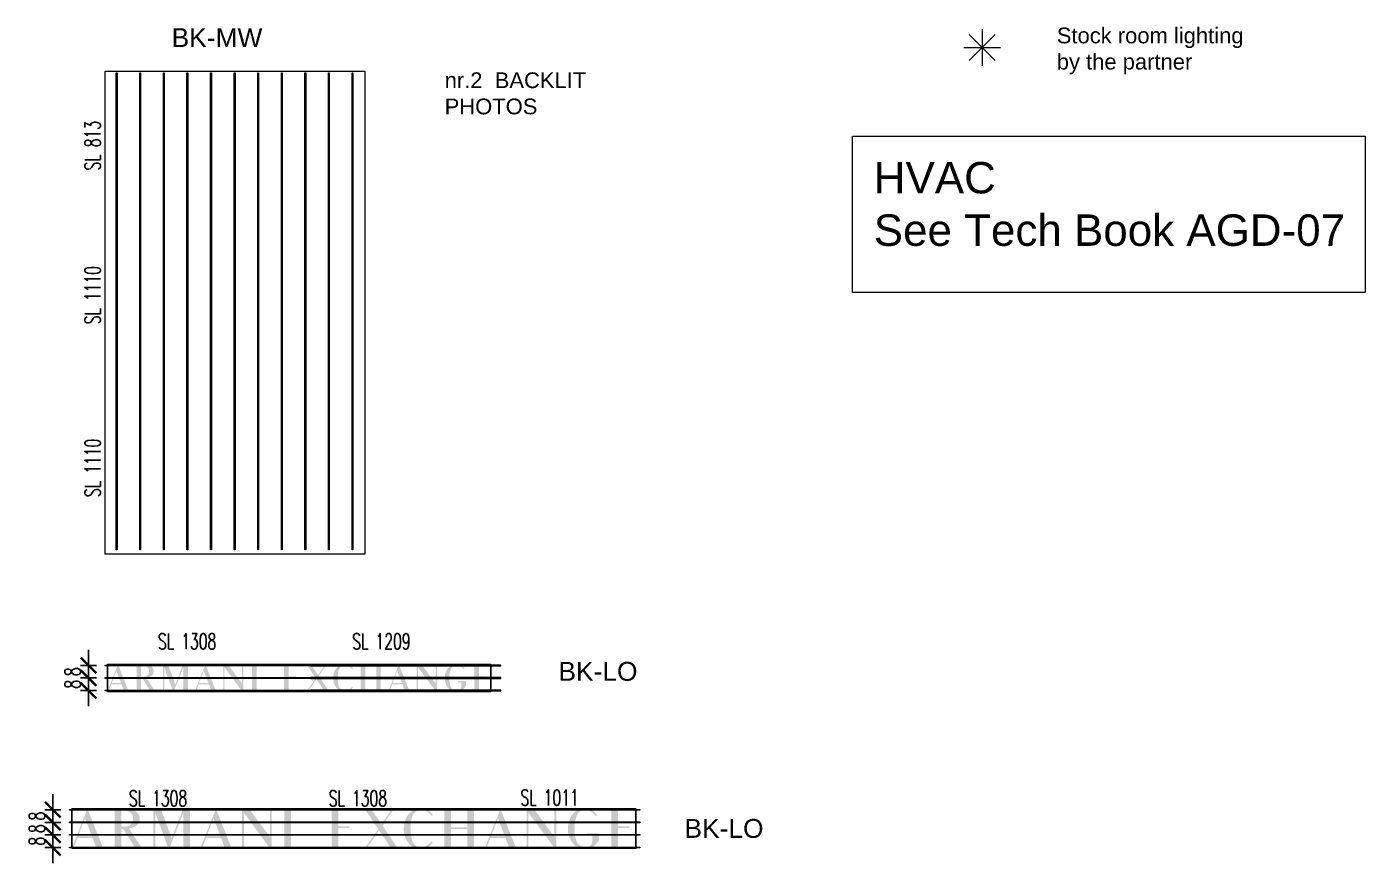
# Model space of a CAD drawing. Extents: x 214 to 401, y 14 to 126.
# Drawn here: x 320.97 to 329.48, y 73.32 to 78.64 of the extents above; entities that cross this region are included whole.
import ezdxf

# ---------------------------------------------------------------- set-up
doc = ezdxf.new("R2010")
doc.units = 0
doc.header["$LTSCALE"] = 0.25
doc.header["$MEASUREMENT"] = 0
doc.layers.get('0').update_dxf_attribs({"linetype": 'CONTINUOUS'})
doc.layers.get('DEFPOINTS').update_dxf_attribs({"linetype": 'CONTINUOUS'})
doc.layers.add('LD_base', color=7, linetype='CONTINUOUS', lineweight=5, true_color=0x646464)
doc.layers.add('LD_light', color=7, linetype='CONTINUOUS', lineweight=5, true_color=0xf00000)
doc.layers.add('LD_quote', color=255, linetype='CONTINUOUS', lineweight=9)
doc.layers.add('LD_text', color=255, linetype='CONTINUOUS', lineweight=9)
doc.styles.add('SIMPLEX', font='SIMPLEX.SHX', dxfattribs={"width": 0.65})
doc.styles.get("Standard").update_dxf_attribs({"font": 'Arial.ttf'})
doc.dimstyles.new('METRI', dxfattribs={"dimtxt": 0.2, "dimasz": 0.1, "dimexe": 0.1, "dimexo": 0.0625, "dimgap": 0.09, "dimtad": 1, "dimzin": 0, "dimdsep": 46, "dimtxsty": 'SIMPLEX', "dimblk": 'LINEET2S', "dimcen": 0.09, "dimdle": 0.1, "dimclrt": 3, "dimadec": 0, "dimazin": 0, "dimtfac": 1, "dimtix": 1, "dimtmove": 2, "dimatfit": 3, "dimldrblk": 'LINEET2S', "dimfxl": 1, "dimtolj": 1, "dimarcsym": 0})

# ---------------------------------------------------------------- blocks, each defined once
blk = doc.blocks.new('_ArchTick')
at = {"color": 0, "linetype": 'ByBlock', "const_width": 0.15}
blk.add_lwpolyline([(-0.5, -0.5), (0.5, 0.5)], dxfattribs=at)
blk = doc.blocks.new('*D385')
at = {"layer": 'DEFPOINTS', "color": 0, "transparency": 16777216}
for p in [(321.3607, 74.4994), (321.4625, 74.4994), (321.4625, 74.4194)]:
    blk.add_point(p, dxfattribs=at)
at = {"layer": 'LD_quote', "color": 0, "lineweight": -2, "transparency": 16777216}
for p, q in [((321.3607, 74.4994), (321.3607, 74.5994)), ((321.4125, 74.4994), (321.3107, 74.4994)), ((321.3607, 74.4194), (321.3607, 74.4994)), ((321.4125, 74.4194), (321.3107, 74.4194)), ((321.3607, 74.4194), (321.3607, 74.3194))]:
    blk.add_line(p, q, dxfattribs=at)
at = {"layer": 'LD_quote', "color": 0, "lineweight": -2, "transparency": 16777216, "xscale": 0.1, "yscale": 0.1, "zscale": 0.1}
for p, rotation in [((321.3607, 74.4994), 270), ((321.3607, 74.4194), 90)]:
    blk.add_blockref('_ArchTick', p, dxfattribs=dict(at, rotation=rotation))
at = {"layer": 'LD_quote', "color": 3, "transparency": 16777216, "insert": (321.2607, 74.4594), "char_height": 0.1, "attachment_point": 5, "rotation": 90, "style": 'SIMPLEX'}
blk.add_mtext('\\A1;{\\C256;8}', dxfattribs=at)
blk = doc.blocks.new('LINEET2S')
blk.add_line((-1, 0), (0, 0))
at = {"color": 5}
blk.add_line((0.5, 0.5), (-0.5, -0.5), dxfattribs=at)
blk = doc.blocks.new('*D371')
at = {"layer": 'DEFPOINTS', "color": 0, "transparency": 16777216}
for p in [(321.3607, 74.4994), (321.4625, 74.4994), (321.4625, 74.4194)]:
    blk.add_point(p, dxfattribs=at)
at = {"layer": 'LD_quote', "color": 0, "lineweight": -2, "transparency": 16777216}
for p, q in [((321.3607, 74.4994), (321.3607, 74.5994)), ((321.4125, 74.4994), (321.3107, 74.4994)), ((321.3607, 74.4194), (321.3607, 74.4994)), ((321.4125, 74.4194), (321.3107, 74.4194)), ((321.3607, 74.4194), (321.3607, 74.3194))]:
    blk.add_line(p, q, dxfattribs=at)
at = {"layer": 'LD_quote', "color": 0, "lineweight": -2, "transparency": 16777216, "xscale": 0.1, "yscale": 0.1, "zscale": 0.1}
for p, rotation in [((321.3607, 74.4994), 270), ((321.3607, 74.4194), 90)]:
    blk.add_blockref('_ArchTick', p, dxfattribs=dict(at, rotation=rotation))
at = {"layer": 'LD_quote', "color": 3, "transparency": 16777216, "insert": (321.2607, 74.4594), "char_height": 0.1, "attachment_point": 5, "rotation": 90, "style": 'SIMPLEX'}
blk.add_mtext('\\A1;{\\C256;8}', dxfattribs=at)
blk = doc.blocks.new('*D372')
at = {"layer": 'DEFPOINTS', "color": 0, "transparency": 16777216}
for p in [(321.3607, 74.5794), (321.4625, 74.5794), (321.4625, 74.4994)]:
    blk.add_point(p, dxfattribs=at)
at = {"layer": 'LD_quote', "color": 0, "lineweight": -2, "transparency": 16777216}
for p, q in [((321.3607, 74.5794), (321.3607, 74.6794)), ((321.4125, 74.5794), (321.3107, 74.5794)), ((321.3607, 74.4994), (321.3607, 74.5794)), ((321.4125, 74.4994), (321.3107, 74.4994)), ((321.3607, 74.4994), (321.3607, 74.3994))]:
    blk.add_line(p, q, dxfattribs=at)
at = {"layer": 'LD_quote', "color": 0, "lineweight": -2, "transparency": 16777216, "xscale": 0.1, "yscale": 0.1, "zscale": 0.1}
for p, rotation in [((321.3607, 74.5794), 270), ((321.3607, 74.4994), 90)]:
    blk.add_blockref('_ArchTick', p, dxfattribs=dict(at, rotation=rotation))
at = {"layer": 'LD_quote', "color": 3, "transparency": 16777216, "insert": (321.2607, 74.5394), "char_height": 0.1, "attachment_point": 5, "rotation": 90, "style": 'SIMPLEX'}
blk.add_mtext('\\A1;{\\C256;8}', dxfattribs=at)
blk = doc.blocks.new('*D373')
at = {"layer": 'DEFPOINTS', "color": 0, "transparency": 16777216}
for p in [(321.1339, 73.5015), (321.2357, 73.5015), (321.2357, 73.4215)]:
    blk.add_point(p, dxfattribs=at)
at = {"layer": 'LD_quote', "color": 0, "lineweight": -2, "transparency": 16777216}
for p, q in [((321.1339, 73.5015), (321.1339, 73.6015)), ((321.1857, 73.5015), (321.0839, 73.5015)), ((321.1339, 73.4215), (321.1339, 73.5015)), ((321.1857, 73.4215), (321.0839, 73.4215)), ((321.1339, 73.4215), (321.1339, 73.3215))]:
    blk.add_line(p, q, dxfattribs=at)
at = {"layer": 'LD_quote', "color": 0, "lineweight": -2, "transparency": 16777216, "xscale": 0.1, "yscale": 0.1, "zscale": 0.1}
for p, rotation in [((321.1339, 73.5015), 270), ((321.1339, 73.4215), 90)]:
    blk.add_blockref('_ArchTick', p, dxfattribs=dict(at, rotation=rotation))
at = {"layer": 'LD_quote', "color": 3, "transparency": 16777216, "insert": (321.0339, 73.4615), "char_height": 0.1, "attachment_point": 5, "rotation": 90, "style": 'SIMPLEX'}
blk.add_mtext('\\A1;{\\C256;8}', dxfattribs=at)
blk = doc.blocks.new('*D374')
at = {"layer": 'DEFPOINTS', "color": 0, "transparency": 16777216}
for p in [(321.1339, 73.5815), (321.2357, 73.5815), (321.2357, 73.5015)]:
    blk.add_point(p, dxfattribs=at)
at = {"layer": 'LD_quote', "color": 0, "lineweight": -2, "transparency": 16777216}
for p, q in [((321.1339, 73.5815), (321.1339, 73.6815)), ((321.1857, 73.5815), (321.0839, 73.5815)), ((321.1339, 73.5015), (321.1339, 73.5815)), ((321.1857, 73.5015), (321.0839, 73.5015)), ((321.1339, 73.5015), (321.1339, 73.4015))]:
    blk.add_line(p, q, dxfattribs=at)
at = {"layer": 'LD_quote', "color": 0, "lineweight": -2, "transparency": 16777216, "xscale": 0.1, "yscale": 0.1, "zscale": 0.1}
for p, rotation in [((321.1339, 73.5815), 270), ((321.1339, 73.5015), 90)]:
    blk.add_blockref('_ArchTick', p, dxfattribs=dict(at, rotation=rotation))
at = {"layer": 'LD_quote', "color": 3, "transparency": 16777216, "insert": (321.0339, 73.5415), "char_height": 0.1, "attachment_point": 5, "rotation": 90, "style": 'SIMPLEX'}
blk.add_mtext('\\A1;{\\C256;8}', dxfattribs=at)
blk = doc.blocks.new('*D375')
at = {"layer": 'DEFPOINTS', "color": 0, "transparency": 16777216}
for p in [(321.1339, 73.6615), (321.2357, 73.6615), (321.2357, 73.5815)]:
    blk.add_point(p, dxfattribs=at)
at = {"layer": 'LD_quote', "color": 0, "lineweight": -2, "transparency": 16777216}
for p, q in [((321.1339, 73.6615), (321.1339, 73.7615)), ((321.1857, 73.6615), (321.0839, 73.6615)), ((321.1339, 73.5815), (321.1339, 73.6615)), ((321.1857, 73.5815), (321.0839, 73.5815)), ((321.1339, 73.5815), (321.1339, 73.4815))]:
    blk.add_line(p, q, dxfattribs=at)
at = {"layer": 'LD_quote', "color": 0, "lineweight": -2, "transparency": 16777216, "xscale": 0.1, "yscale": 0.1, "zscale": 0.1}
for p, rotation in [((321.1339, 73.6615), 270), ((321.1339, 73.5815), 90)]:
    blk.add_blockref('_ArchTick', p, dxfattribs=dict(at, rotation=rotation))
at = {"layer": 'LD_quote', "color": 3, "transparency": 16777216, "insert": (321.0339, 73.6215), "char_height": 0.1, "attachment_point": 5, "rotation": 90, "style": 'SIMPLEX'}
blk.add_mtext('\\A1;{\\C256;8}', dxfattribs=at)

msp = doc.modelspace()

# ---------------------------------------------------------------- hatches: boundary and pattern name
at = {"layer": 'LD_base'}
h = msp.add_hatch(color=256, dxfattribs=at)
h.dxf.hatch_style = 1
h.paths.add_polyline_path([(321.48062, 74.41442), (321.48835, 74.41442), (321.50542, 74.45893), (321.57091, 74.45893), (321.58797, 74.41442), (321.6168, 74.41442), (321.55017, 74.58151), (321.54725, 74.58151)])
h.paths.add_polyline_path([(321.50836, 74.46668), (321.56796, 74.46668), (321.53815, 74.54436)], flags=16)
h.paths.add_polyline_path([(321.72876, 74.50056), (321.78477, 74.41442), (321.75594, 74.41442), (321.70236, 74.49994), (321.69515, 74.49994), (321.69515, 74.41442), (321.66633, 74.41442), (321.66633, 74.58442), (321.71839, 74.58442), (321.72338, 74.58421), (321.7293, 74.58377), (321.73701, 74.58251), (321.74463, 74.58029), (321.75199, 74.57723), (321.75807, 74.57374), (321.76359, 74.56947), (321.76786, 74.56458), (321.77128, 74.55892), (321.77366, 74.5527), (321.77475, 74.54569), (321.77485, 74.54174), (321.77432, 74.53501), (321.77277, 74.52895), (321.77034, 74.52357), (321.76714, 74.51884), (321.763, 74.5145), (321.75834, 74.51081), (321.75277, 74.5075), (321.7475, 74.50507), (321.74051, 74.50276), (321.73327, 74.50122)])
h.paths.add_polyline_path([(321.69516, 74.57669), (321.69516, 74.50767), (321.71129, 74.50767), (321.71827, 74.50828), (321.72283, 74.50927), (321.72824, 74.51129), (321.7328, 74.51397), (321.7381, 74.51832), (321.74066, 74.52209), (321.74308, 74.52654), (321.74459, 74.53114), (321.74565, 74.53665), (321.74595, 74.54103), (321.74587, 74.54646), (321.74497, 74.55272), (321.74331, 74.55747), (321.74103, 74.56202), (321.73832, 74.56558), (321.73485, 74.56901), (321.73109, 74.57148), (321.72591, 74.57405), (321.72058, 74.57557), (321.71445, 74.57652), (321.7098, 74.57667)], flags=16)
h.paths.add_polyline_path([(321.83431, 74.41442), (321.83431, 74.58442), (321.86666, 74.58442), (321.91295, 74.45859), (321.96272, 74.58442), (321.99275, 74.58442), (321.99275, 74.41442), (321.9639, 74.41442), (321.9639, 74.56792), (321.90476, 74.41832), (321.89706, 74.4184), (321.84204, 74.5679), (321.84204, 74.41442)])
h.paths.add_polyline_path([(322.06418, 74.46668), (322.12378, 74.46668), (322.09397, 74.54436)], flags=16)
h.paths.add_polyline_path([(322.03644, 74.41442), (322.04417, 74.41442), (322.06124, 74.45893), (322.12673, 74.45893), (322.1438, 74.41442), (322.17262, 74.41442), (322.10599, 74.58151), (322.10307, 74.58151)])
h.paths.add_polyline_path([(322.22547, 74.41442), (322.21773, 74.41442), (322.21773, 74.58445), (322.24879, 74.58445), (322.33774, 74.46375), (322.33774, 74.58442), (322.34544, 74.58442), (322.34544, 74.41442), (322.33857, 74.41442), (322.22547, 74.5679)])
h.paths.add_polyline_path([(322.40069, 74.58442), (322.42957, 74.58442), (322.42957, 74.41442), (322.40069, 74.41442)])
h.paths.add_polyline_path([(322.70977, 74.58442), (322.60448, 74.58442), (322.60448, 74.41442), (322.70977, 74.41442), (322.70977, 74.42215), (322.63333, 74.42215), (322.63333, 74.50182), (322.6813, 74.50182), (322.6813, 74.50956), (322.63333, 74.50956), (322.63333, 74.57669), (322.70977, 74.57669)])
h.paths.add_polyline_path([(322.74763, 74.58442), (322.77572, 74.58442), (322.82044, 74.51852), (322.86581, 74.58442), (322.87362, 74.58442), (322.82431, 74.51284), (322.89103, 74.41442), (322.86252, 74.41442), (322.81003, 74.49212), (322.7565, 74.41442), (322.74876, 74.41442), (322.80617, 74.49781)])
h.paths.add_polyline_path([(323.03602, 74.44446), (323.04267, 74.44049), (323.04053, 74.43747), (323.03833, 74.43482), (323.03408, 74.42994), (323.02695, 74.42364), (323.02043, 74.41897), (323.01339, 74.41532), (323.00594, 74.41271), (322.99747, 74.41101), (322.98987, 74.4105), (322.98071, 74.41134), (322.97213, 74.41305), (322.96413, 74.41599), (322.95633, 74.42012), (322.95075, 74.42378), (322.9446, 74.42884), (322.93864, 74.43503), (322.93242, 74.4434), (322.92653, 74.45426), (322.92221, 74.46429), (322.91964, 74.47341), (322.91764, 74.48268), (322.91689, 74.49133), (322.91672, 74.49923), (322.91714, 74.5088), (322.9183, 74.51795), (322.92052, 74.5288), (322.92303, 74.53665), (322.92712, 74.54634), (322.93239, 74.55503), (322.93727, 74.56169), (322.94364, 74.5684), (322.94767, 74.57225), (322.95505, 74.57787), (322.96294, 74.58206), (322.97175, 74.5855), (322.97821, 74.58701), (322.9836, 74.5878), (322.99036, 74.58811), (322.996, 74.58799), (323.00281, 74.58691), (323.01056, 74.58459), (323.01784, 74.58106), (323.02468, 74.57683), (323.03104, 74.57175), (323.03708, 74.56551), (323.04274, 74.55847), (323.03596, 74.5545), (323.03411, 74.55704), (323.02961, 74.56217), (323.02437, 74.56715), (323.01785, 74.57218), (323.01129, 74.57572), (323.00499, 74.57826), (322.99852, 74.57981), (322.9921, 74.58044), (322.98596, 74.58031), (322.97987, 74.57914), (322.97396, 74.57682), (322.96899, 74.57367), (322.96478, 74.57015), (322.96083, 74.56556), (322.95745, 74.56027), (322.95453, 74.55417), (322.95211, 74.5478), (322.94831, 74.53313), (322.94707, 74.52574), (322.94576, 74.50705), (322.94593, 74.49154), (322.94671, 74.47742), (322.94827, 74.46564), (322.95136, 74.45332), (322.95581, 74.44122), (322.96193, 74.43148), (322.97001, 74.42397), (322.97961, 74.4198), (322.98643, 74.41827), (322.99589, 74.41841), (323.00494, 74.42063), (323.01412, 74.42439), (323.02204, 74.42964), (323.02591, 74.43308), (323.02974, 74.43668), (323.03367, 74.44121)])
h.paths.add_polyline_path([(323.09172, 74.58442), (323.12062, 74.58442), (323.12062, 74.50572), (323.1909, 74.50572), (323.1909, 74.58442), (323.21977, 74.58442), (323.21977, 74.41442), (323.1909, 74.41442), (323.1909, 74.49799), (323.12062, 74.49799), (323.12062, 74.41442), (323.09172, 74.41442)])
h.paths.add_polyline_path([(323.26656, 74.41442), (323.27429, 74.41442), (323.29136, 74.45893), (323.35684, 74.45893), (323.37391, 74.41442), (323.40274, 74.41442), (323.33611, 74.58151), (323.33319, 74.58151)])
h.paths.add_polyline_path([(323.2943, 74.46668), (323.3539, 74.46668), (323.32409, 74.54436)], flags=16)
h.paths.add_polyline_path([(323.45607, 74.41442), (323.44832, 74.41442), (323.44832, 74.58445), (323.47938, 74.58445), (323.56834, 74.46375), (323.56834, 74.58442), (323.57604, 74.58442), (323.57604, 74.41442), (323.56916, 74.41442), (323.45607, 74.5679)])
h.paths.add_polyline_path([(323.92025, 74.58442), (323.81497, 74.58442), (323.81497, 74.41442), (323.92025, 74.41442), (323.92025, 74.42215), (323.84379, 74.42215), (323.84379, 74.50182), (323.89176, 74.50182), (323.89176, 74.50956), (323.84379, 74.50956), (323.84379, 74.57669), (323.92025, 74.57669)])
h.paths.add_polyline_path([(323.71569, 74.41271), (323.70721, 74.41101), (323.69961, 74.4105), (323.69045, 74.41134), (323.68187, 74.41305), (323.67387, 74.41599), (323.66607, 74.42012), (323.66049, 74.42378), (323.65434, 74.42884), (323.64838, 74.43503), (323.64216, 74.4434), (323.63627, 74.45426), (323.63196, 74.46429), (323.62939, 74.47341), (323.62738, 74.48268), (323.62663, 74.49133), (323.62646, 74.49923), (323.62688, 74.5088), (323.62805, 74.51795), (323.63026, 74.5288), (323.63277, 74.53665), (323.63686, 74.54634), (323.64213, 74.55503), (323.64701, 74.56169), (323.65339, 74.5684), (323.65741, 74.57225), (323.6648, 74.57787), (323.67268, 74.58206), (323.68149, 74.5855), (323.68795, 74.58701), (323.69334, 74.58776), (323.7001, 74.58818), (323.70574, 74.58801), (323.71255, 74.58691), (323.7203, 74.58459), (323.72758, 74.58106), (323.73443, 74.57683), (323.74078, 74.57175), (323.74682, 74.56551), (323.75248, 74.55847), (323.74571, 74.5545), (323.74385, 74.55704), (323.73935, 74.56217), (323.73411, 74.56715), (323.72759, 74.57218), (323.72103, 74.57572), (323.71473, 74.57826), (323.70826, 74.57981), (323.70184, 74.58044), (323.6957, 74.58031), (323.68961, 74.57914), (323.6837, 74.57682), (323.67873, 74.57367), (323.67452, 74.57015), (323.67057, 74.56556), (323.66719, 74.56027), (323.66427, 74.55417), (323.66185, 74.5478), (323.65805, 74.53313), (323.65681, 74.52574), (323.6555, 74.50705), (323.65567, 74.49154), (323.65645, 74.47742), (323.65801, 74.46564), (323.6611, 74.45332), (323.66555, 74.44122), (323.67168, 74.43148), (323.67975, 74.42397), (323.68935, 74.4198), (323.69617, 74.41827), (323.70563, 74.41841), (323.71468, 74.42063), (323.72031, 74.42293), (323.72436, 74.42596), (323.72733, 74.42938), (323.72994, 74.43433), (323.7312, 74.43892), (323.73165, 74.44387), (323.73165, 74.47199), (323.70842, 74.47199), (323.70842, 74.47974), (323.76049, 74.47974), (323.76049, 74.4487), (323.75531, 74.44122), (323.75057, 74.4349), (323.74612, 74.43022), (323.74197, 74.42665), (323.73572, 74.42186), (323.73043, 74.41862), (323.72718, 74.41679), (323.723, 74.41497), (323.72068, 74.41418), (323.71839, 74.41339), (323.71673, 74.41291)])
h = msp.add_hatch(color=256, dxfattribs=at)
h.dxf.hatch_style = 1
h.paths.add_polyline_path([(321.25384, 73.41645), (321.2652, 73.41645), (321.2903, 73.48191), (321.38661, 73.48191), (321.41171, 73.41645), (321.4541, 73.41645), (321.35611, 73.66217), (321.35182, 73.66217)])
h.paths.add_polyline_path([(321.29463, 73.49331), (321.38228, 73.49331), (321.33844, 73.60754)], flags=16)
h.paths.add_polyline_path([(321.61875, 73.54313), (321.70111, 73.41645), (321.65872, 73.41645), (321.57992, 73.54222), (321.56933, 73.54222), (321.56933, 73.41645), (321.52693, 73.41645), (321.52693, 73.66645), (321.6035, 73.66645), (321.61083, 73.66614), (321.61954, 73.6655), (321.63088, 73.66365), (321.64209, 73.66038), (321.6529, 73.65588), (321.66185, 73.65074), (321.66997, 73.64447), (321.67624, 73.63728), (321.68128, 73.62896), (321.68478, 73.61981), (321.68637, 73.60949), (321.68652, 73.60369), (321.68574, 73.5938), (321.68346, 73.58488), (321.67989, 73.57697), (321.67519, 73.57001), (321.66909, 73.56363), (321.66225, 73.5582), (321.65406, 73.55333), (321.64631, 73.54977), (321.63603, 73.54637), (321.62538, 73.54409)])
h.paths.add_polyline_path([(321.56933, 73.65508), (321.56933, 73.55358), (321.59306, 73.55358), (321.60332, 73.55448), (321.61002, 73.55593), (321.61797, 73.5589), (321.62468, 73.56284), (321.63248, 73.56924), (321.63625, 73.57479), (321.63981, 73.58133), (321.64203, 73.5881), (321.64358, 73.5962), (321.64402, 73.60264), (321.64391, 73.61063), (321.64258, 73.61984), (321.64014, 73.62683), (321.63679, 73.63351), (321.63281, 73.63875), (321.6277, 73.64379), (321.62218, 73.64742), (321.61455, 73.6512), (321.60672, 73.65343), (321.59769, 73.65483), (321.59086, 73.65506)], flags=16)
h.paths.add_polyline_path([(321.77397, 73.41645), (321.77397, 73.66645), (321.82154, 73.66645), (321.88962, 73.48141), (321.96281, 73.66645), (322.00697, 73.66645), (322.00697, 73.41645), (321.96454, 73.41645), (321.96454, 73.64218), (321.87756, 73.42219), (321.86624, 73.42231), (321.78534, 73.64216), (321.78534, 73.41645)])
h.paths.add_polyline_path([(322.11202, 73.49331), (322.19966, 73.49331), (322.15582, 73.60754)], flags=16)
h.paths.add_polyline_path([(322.07122, 73.41645), (322.08258, 73.41645), (322.10769, 73.48191), (322.20399, 73.48191), (322.22909, 73.41645), (322.27148, 73.41645), (322.1735, 73.66217), (322.1692, 73.66217)])
h.paths.add_polyline_path([(322.3492, 73.41645), (322.33782, 73.41645), (322.33782, 73.6665), (322.38349, 73.6665), (322.51431, 73.489), (322.51431, 73.66645), (322.52563, 73.66645), (322.52563, 73.41645), (322.51552, 73.41645), (322.3492, 73.64216)])
h.paths.add_polyline_path([(322.60688, 73.66645), (322.64935, 73.66645), (322.64935, 73.41645), (322.60688, 73.41645)])
h.paths.add_polyline_path([(323.06141, 73.66645), (322.90657, 73.66645), (322.90657, 73.41645), (323.06141, 73.41645), (323.06141, 73.42783), (322.94899, 73.42783), (322.94899, 73.54499), (323.01954, 73.54499), (323.01954, 73.55636), (322.94899, 73.55636), (322.94899, 73.65508), (323.06141, 73.65508)])
h.paths.add_polyline_path([(323.11708, 73.66645), (323.15839, 73.66645), (323.22416, 73.56954), (323.29087, 73.66645), (323.30236, 73.66645), (323.22984, 73.56119), (323.32797, 73.41645), (323.28604, 73.41645), (323.20886, 73.53071), (323.13012, 73.41645), (323.11875, 73.41645), (323.20317, 73.53909)])
h.paths.add_polyline_path([(323.54119, 73.46063), (323.55097, 73.4548), (323.54782, 73.45035), (323.54458, 73.44646), (323.53834, 73.43928), (323.52785, 73.43001), (323.51826, 73.42314), (323.50791, 73.41778), (323.49696, 73.41393), (323.4845, 73.41144), (323.47332, 73.41069), (323.45985, 73.41193), (323.44724, 73.41443), (323.43546, 73.41876), (323.42399, 73.42483), (323.41579, 73.43022), (323.40675, 73.43766), (323.39798, 73.44676), (323.38883, 73.45907), (323.38017, 73.47504), (323.37383, 73.48979), (323.37005, 73.5032), (323.3671, 73.51683), (323.36599, 73.52955), (323.36575, 73.54118), (323.36636, 73.55525), (323.36808, 73.56871), (323.37133, 73.58466), (323.37502, 73.59621), (323.38104, 73.61045), (323.38879, 73.62323), (323.39596, 73.63303), (323.40534, 73.64289), (323.41126, 73.64856), (323.42212, 73.65682), (323.43372, 73.66299), (323.44667, 73.66804), (323.45617, 73.67026), (323.4641, 73.67143), (323.47403, 73.67188), (323.48233, 73.6717), (323.49234, 73.67012), (323.50375, 73.66671), (323.51445, 73.66151), (323.52452, 73.6553), (323.53386, 73.64783), (323.54274, 73.63864), (323.55107, 73.62829), (323.54111, 73.62245), (323.53838, 73.62619), (323.53176, 73.63374), (323.52405, 73.64105), (323.51447, 73.64845), (323.50481, 73.65366), (323.49555, 73.6574), (323.48604, 73.65967), (323.4766, 73.6606), (323.46756, 73.6604), (323.45862, 73.65869), (323.44992, 73.65527), (323.44262, 73.65064), (323.43642, 73.64547), (323.43061, 73.63872), (323.42564, 73.63094), (323.42134, 73.62197), (323.41779, 73.6126), (323.4122, 73.59102), (323.41037, 73.58015), (323.40845, 73.55267), (323.4087, 73.52986), (323.40985, 73.5091), (323.41215, 73.49178), (323.41668, 73.47365), (323.42323, 73.45586), (323.43224, 73.44154), (323.44411, 73.4305), (323.45823, 73.42436), (323.46826, 73.42211), (323.48217, 73.42231), (323.49548, 73.42559), (323.50898, 73.43111), (323.52062, 73.43883), (323.52633, 73.44389), (323.53195, 73.44919), (323.53773, 73.45585)])
h.paths.add_polyline_path([(323.6231, 73.66645), (323.6656, 73.66645), (323.6656, 73.55072), (323.76896, 73.55072), (323.76896, 73.66645), (323.81141, 73.66645), (323.81141, 73.41645), (323.76896, 73.41645), (323.76896, 73.53935), (323.6656, 73.53935), (323.6656, 73.41645), (323.6231, 73.41645)])
h.paths.add_polyline_path([(323.88022, 73.41645), (323.89158, 73.41645), (323.91668, 73.48191), (324.01299, 73.48191), (324.03809, 73.41645), (324.08048, 73.41645), (323.98249, 73.66217), (323.9782, 73.66217)])
h.paths.add_polyline_path([(323.92101, 73.49331), (324.00866, 73.49331), (323.96482, 73.60754)], flags=16)
h.paths.add_polyline_path([(324.1589, 73.41645), (324.14752, 73.41645), (324.14752, 73.6665), (324.19319, 73.6665), (324.32401, 73.489), (324.32401, 73.66645), (324.33533, 73.66645), (324.33533, 73.41645), (324.32522, 73.41645), (324.1589, 73.64216)])
h.paths.add_polyline_path([(324.84153, 73.66645), (324.6867, 73.66645), (324.6867, 73.41645), (324.84153, 73.41645), (324.84153, 73.42783), (324.72908, 73.42783), (324.72908, 73.54499), (324.79963, 73.54499), (324.79963, 73.55636), (324.72908, 73.55636), (324.72908, 73.65508), (324.84153, 73.65508)])
h.paths.add_polyline_path([(324.5407, 73.41393), (324.52823, 73.41144), (324.51706, 73.41069), (324.50358, 73.41193), (324.49097, 73.41443), (324.4792, 73.41876), (324.46773, 73.42483), (324.45953, 73.43022), (324.45049, 73.43766), (324.44171, 73.44676), (324.43256, 73.45907), (324.42391, 73.47504), (324.41756, 73.48979), (324.41378, 73.5032), (324.41083, 73.51683), (324.40973, 73.52955), (324.40949, 73.54118), (324.4101, 73.55525), (324.41181, 73.56871), (324.41507, 73.58466), (324.41876, 73.59621), (324.42478, 73.61045), (324.43252, 73.62323), (324.4397, 73.63303), (324.44908, 73.64289), (324.455, 73.64856), (324.46586, 73.65682), (324.47745, 73.66299), (324.49041, 73.66804), (324.49991, 73.67026), (324.50784, 73.67137), (324.51777, 73.67198), (324.52607, 73.67174), (324.53608, 73.67012), (324.54748, 73.66671), (324.55819, 73.66151), (324.56825, 73.6553), (324.5776, 73.64783), (324.58648, 73.63864), (324.59481, 73.62829), (324.58484, 73.62245), (324.58212, 73.62619), (324.5755, 73.63374), (324.56779, 73.64105), (324.55821, 73.64845), (324.54855, 73.65366), (324.53928, 73.6574), (324.52977, 73.65967), (324.52034, 73.6606), (324.5113, 73.6604), (324.50235, 73.65869), (324.49365, 73.65527), (324.48636, 73.65064), (324.48016, 73.64547), (324.47435, 73.63872), (324.46937, 73.63094), (324.46508, 73.62197), (324.46153, 73.6126), (324.45593, 73.59102), (324.45411, 73.58015), (324.45219, 73.55267), (324.45244, 73.52986), (324.45359, 73.5091), (324.45588, 73.49178), (324.46042, 73.47365), (324.46697, 73.45586), (324.47597, 73.44154), (324.48784, 73.4305), (324.50197, 73.42436), (324.51199, 73.42211), (324.52591, 73.42231), (324.53921, 73.42559), (324.54749, 73.42897), (324.55345, 73.43343), (324.55782, 73.43846), (324.56166, 73.44574), (324.56352, 73.45249), (324.56418, 73.45977), (324.56418, 73.50112), (324.53, 73.50112), (324.53, 73.51252), (324.60658, 73.51252), (324.60658, 73.46687), (324.59896, 73.45586), (324.59199, 73.44657), (324.58545, 73.43969), (324.57934, 73.43444), (324.57015, 73.42739), (324.56239, 73.42262), (324.5576, 73.41994), (324.55145, 73.41726), (324.54804, 73.4161), (324.54468, 73.41494), (324.54223, 73.41423)])
at = {"layer": 'LD_light'}
h = msp.add_hatch(color=256, dxfattribs=at)
h.dxf.hatch_style = 1
h.paths.add_polyline_path([(321.53715, 77.53441), (321.53715, 78.34741), (321.54215, 78.34741), (321.54215, 77.53441)])
h = msp.add_hatch(color=256, dxfattribs=at)
h.dxf.hatch_style = 1
h.paths.add_polyline_path([(321.68668, 77.53441), (321.68668, 78.34741), (321.69168, 78.34741), (321.69168, 77.53441)])
h = msp.add_hatch(color=256, dxfattribs=at)
h.dxf.hatch_style = 1
h.paths.add_polyline_path([(321.83696, 77.53441), (321.83696, 78.34741), (321.84196, 78.34741), (321.84196, 77.53441)])
h = msp.add_hatch(color=256, dxfattribs=at)
h.dxf.hatch_style = 1
h.paths.add_polyline_path([(321.98714, 77.53441), (321.98714, 78.34741), (321.99214, 78.34741), (321.99214, 77.53441)])
h = msp.add_hatch(color=256, dxfattribs=at)
h.dxf.hatch_style = 1
h.paths.add_polyline_path([(322.13712, 77.53441), (322.13712, 78.34741), (322.14212, 78.34741), (322.14212, 77.53441)])
h = msp.add_hatch(color=256, dxfattribs=at)
h.dxf.hatch_style = 1
h.paths.add_polyline_path([(322.28751, 77.53441), (322.28751, 78.34741), (322.29251, 78.34741), (322.29251, 77.53441)])
h = msp.add_hatch(color=256, dxfattribs=at)
h.dxf.hatch_style = 1
h.paths.add_polyline_path([(322.43736, 77.53441), (322.43736, 78.34741), (322.44236, 78.34741), (322.44236, 77.53441)])
h = msp.add_hatch(color=256, dxfattribs=at)
h.dxf.hatch_style = 1
h.paths.add_polyline_path([(322.58719, 77.53441), (322.58719, 78.34741), (322.59219, 78.34741), (322.59219, 77.53441)])
h = msp.add_hatch(color=256, dxfattribs=at)
h.dxf.hatch_style = 1
h.paths.add_polyline_path([(322.7372, 77.53441), (322.7372, 78.34741), (322.7422, 78.34741), (322.7422, 77.53441)])
h = msp.add_hatch(color=256, dxfattribs=at)
h.dxf.hatch_style = 1
h.paths.add_polyline_path([(322.88702, 77.53441), (322.88702, 78.34741), (322.89202, 78.34741), (322.89202, 77.53441)])
h = msp.add_hatch(color=256, dxfattribs=at)
h.dxf.hatch_style = 1
h.paths.add_polyline_path([(323.03703, 77.53441), (323.03703, 78.34741), (323.04203, 78.34741), (323.04203, 77.53441)])
h = msp.add_hatch(color=256, dxfattribs=at)
h.dxf.hatch_style = 1
h.paths.add_polyline_path([(321.53715, 76.42441), (321.53715, 77.53441), (321.54215, 77.53441), (321.54215, 76.42441)])
h = msp.add_hatch(color=256, dxfattribs=at)
h.dxf.hatch_style = 1
h.paths.add_polyline_path([(321.68668, 76.42441), (321.68668, 77.53441), (321.69168, 77.53441), (321.69168, 76.42441)])
h = msp.add_hatch(color=256, dxfattribs=at)
h.dxf.hatch_style = 1
h.paths.add_polyline_path([(321.83696, 76.42441), (321.83696, 77.53441), (321.84196, 77.53441), (321.84196, 76.42441)])
h = msp.add_hatch(color=256, dxfattribs=at)
h.dxf.hatch_style = 1
h.paths.add_polyline_path([(321.98714, 76.42441), (321.98714, 77.53441), (321.99214, 77.53441), (321.99214, 76.42441)])
h = msp.add_hatch(color=256, dxfattribs=at)
h.dxf.hatch_style = 1
h.paths.add_polyline_path([(322.13712, 76.42441), (322.13712, 77.53441), (322.14212, 77.53441), (322.14212, 76.42441)])
h = msp.add_hatch(color=256, dxfattribs=at)
h.dxf.hatch_style = 1
h.paths.add_polyline_path([(322.28751, 76.42441), (322.28751, 77.53441), (322.29251, 77.53441), (322.29251, 76.42441)])
h = msp.add_hatch(color=256, dxfattribs=at)
h.dxf.hatch_style = 1
h.paths.add_polyline_path([(322.43736, 76.42441), (322.43736, 77.53441), (322.44236, 77.53441), (322.44236, 76.42441)])
h = msp.add_hatch(color=256, dxfattribs=at)
h.dxf.hatch_style = 1
h.paths.add_polyline_path([(322.58719, 76.42441), (322.58719, 77.53441), (322.59219, 77.53441), (322.59219, 76.42441)])
h = msp.add_hatch(color=256, dxfattribs=at)
h.dxf.hatch_style = 1
h.paths.add_polyline_path([(322.7372, 76.42441), (322.7372, 77.53441), (322.7422, 77.53441), (322.7422, 76.42441)])
h = msp.add_hatch(color=256, dxfattribs=at)
h.dxf.hatch_style = 1
h.paths.add_polyline_path([(322.88702, 76.42441), (322.88702, 77.53441), (322.89202, 77.53441), (322.89202, 76.42441)])
h = msp.add_hatch(color=256, dxfattribs=at)
h.dxf.hatch_style = 1
h.paths.add_polyline_path([(323.03703, 76.42441), (323.03703, 77.53441), (323.04203, 77.53441), (323.04203, 76.42441)])
h = msp.add_hatch(color=256, dxfattribs=at)
h.dxf.hatch_style = 1
h.paths.add_polyline_path([(321.53715, 75.31441), (321.53715, 76.42441), (321.54215, 76.42441), (321.54215, 75.31441)])
h = msp.add_hatch(color=256, dxfattribs=at)
h.dxf.hatch_style = 1
h.paths.add_polyline_path([(321.68668, 75.31441), (321.68668, 76.42441), (321.69168, 76.42441), (321.69168, 75.31441)])
h = msp.add_hatch(color=256, dxfattribs=at)
h.dxf.hatch_style = 1
h.paths.add_polyline_path([(321.83696, 75.31441), (321.83696, 76.42441), (321.84196, 76.42441), (321.84196, 75.31441)])
h = msp.add_hatch(color=256, dxfattribs=at)
h.dxf.hatch_style = 1
h.paths.add_polyline_path([(321.98714, 75.31441), (321.98714, 76.42441), (321.99214, 76.42441), (321.99214, 75.31441)])
h = msp.add_hatch(color=256, dxfattribs=at)
h.dxf.hatch_style = 1
h.paths.add_polyline_path([(322.13712, 75.31441), (322.13712, 76.42441), (322.14212, 76.42441), (322.14212, 75.31441)])
h = msp.add_hatch(color=256, dxfattribs=at)
h.dxf.hatch_style = 1
h.paths.add_polyline_path([(322.28751, 75.31441), (322.28751, 76.42441), (322.29251, 76.42441), (322.29251, 75.31441)])
h = msp.add_hatch(color=256, dxfattribs=at)
h.dxf.hatch_style = 1
h.paths.add_polyline_path([(322.43736, 75.31441), (322.43736, 76.42441), (322.44236, 76.42441), (322.44236, 75.31441)])
h = msp.add_hatch(color=256, dxfattribs=at)
h.dxf.hatch_style = 1
h.paths.add_polyline_path([(322.58719, 75.31441), (322.58719, 76.42441), (322.59219, 76.42441), (322.59219, 75.31441)])
h = msp.add_hatch(color=256, dxfattribs=at)
h.dxf.hatch_style = 1
h.paths.add_polyline_path([(322.7372, 75.31441), (322.7372, 76.42441), (322.7422, 76.42441), (322.7422, 75.31441)])
h = msp.add_hatch(color=256, dxfattribs=at)
h.dxf.hatch_style = 1
h.paths.add_polyline_path([(322.88702, 75.31441), (322.88702, 76.42441), (322.89202, 76.42441), (322.89202, 75.31441)])
h = msp.add_hatch(color=256, dxfattribs=at)
h.dxf.hatch_style = 1
h.paths.add_polyline_path([(323.03703, 75.31441), (323.03703, 76.42441), (323.04203, 76.42441), (323.04203, 75.31441)])

# ---------------------------------------------------------------- linework, layer by layer
at = {"layer": 'DEFPOINTS'}
for points in [[(321.48062, 74.41442), (323.92025, 74.41442), (323.92025, 74.58442), (321.48062, 74.58442)], [(321.25384, 73.41645), (324.84153, 73.41645), (324.84153, 73.66645), (321.25384, 73.66645)]]:
    msp.add_lwpolyline(points, close=True, dxfattribs=at)
at = {"layer": 'LD_base'}
msp.add_lwpolyline([(323.11751, 75.28741), (321.46751, 75.28741), (321.46751, 78.35741), (323.11751, 78.35741)], close=True, dxfattribs=at)
at = {"layer": 'LD_light'}
for p, q in [((326.96155, 78.59216), (327.12688, 78.42683)), ((326.96155, 78.42683), (327.12688, 78.59216)), ((327.04422, 78.6264), (327.04422, 78.39259)), ((326.92732, 78.5095), (327.16112, 78.5095))]:
    msp.add_line(p, q, dxfattribs=at)
for points in [[(321.53715, 77.53441), (321.53715, 78.34741), (321.54215, 78.34741), (321.54215, 77.53441)], [(321.68668, 77.53441), (321.68668, 78.34741), (321.69168, 78.34741), (321.69168, 77.53441)], [(321.83696, 77.53441), (321.83696, 78.34741), (321.84196, 78.34741), (321.84196, 77.53441)], [(321.98714, 77.53441), (321.98714, 78.34741), (321.99214, 78.34741), (321.99214, 77.53441)], [(322.13712, 77.53441), (322.13712, 78.34741), (322.14212, 78.34741), (322.14212, 77.53441)], [(322.28751, 77.53441), (322.28751, 78.34741), (322.29251, 78.34741), (322.29251, 77.53441)], [(322.43736, 77.53441), (322.43736, 78.34741), (322.44236, 78.34741), (322.44236, 77.53441)], [(322.58719, 77.53441), (322.58719, 78.34741), (322.59219, 78.34741), (322.59219, 77.53441)], [(322.7372, 77.53441), (322.7372, 78.34741), (322.7422, 78.34741), (322.7422, 77.53441)], [(322.88702, 77.53441), (322.88702, 78.34741), (322.89202, 78.34741), (322.89202, 77.53441)], [(323.03703, 77.53441), (323.03703, 78.34741), (323.04203, 78.34741), (323.04203, 77.53441)], [(321.53715, 76.42441), (321.53715, 77.53441), (321.54215, 77.53441), (321.54215, 76.42441)], [(321.68668, 76.42441), (321.68668, 77.53441), (321.69168, 77.53441), (321.69168, 76.42441)], [(321.83696, 76.42441), (321.83696, 77.53441), (321.84196, 77.53441), (321.84196, 76.42441)], [(321.98714, 76.42441), (321.98714, 77.53441), (321.99214, 77.53441), (321.99214, 76.42441)], [(322.13712, 76.42441), (322.13712, 77.53441), (322.14212, 77.53441), (322.14212, 76.42441)], [(322.28751, 76.42441), (322.28751, 77.53441), (322.29251, 77.53441), (322.29251, 76.42441)], [(322.43736, 76.42441), (322.43736, 77.53441), (322.44236, 77.53441), (322.44236, 76.42441)], [(322.58719, 76.42441), (322.58719, 77.53441), (322.59219, 77.53441), (322.59219, 76.42441)], [(322.7372, 76.42441), (322.7372, 77.53441), (322.7422, 77.53441), (322.7422, 76.42441)], [(322.88702, 76.42441), (322.88702, 77.53441), (322.89202, 77.53441), (322.89202, 76.42441)], [(323.03703, 76.42441), (323.03703, 77.53441), (323.04203, 77.53441), (323.04203, 76.42441)], [(321.53715, 75.31441), (321.53715, 76.42441), (321.54215, 76.42441), (321.54215, 75.31441)], [(321.68668, 75.31441), (321.68668, 76.42441), (321.69168, 76.42441), (321.69168, 75.31441)], [(321.83696, 75.31441), (321.83696, 76.42441), (321.84196, 76.42441), (321.84196, 75.31441)], [(321.98714, 75.31441), (321.98714, 76.42441), (321.99214, 76.42441), (321.99214, 75.31441)], [(322.13712, 75.31441), (322.13712, 76.42441), (322.14212, 76.42441), (322.14212, 75.31441)], [(322.28751, 75.31441), (322.28751, 76.42441), (322.29251, 76.42441), (322.29251, 75.31441)], [(322.43736, 75.31441), (322.43736, 76.42441), (322.44236, 76.42441), (322.44236, 75.31441)], [(322.58719, 75.31441), (322.58719, 76.42441), (322.59219, 76.42441), (322.59219, 75.31441)], [(322.7372, 75.31441), (322.7372, 76.42441), (322.7422, 76.42441), (322.7422, 75.31441)], [(322.88702, 75.31441), (322.88702, 76.42441), (322.89202, 76.42441), (322.89202, 75.31441)], [(323.03703, 75.31441), (323.03703, 76.42441), (323.04203, 76.42441), (323.04203, 75.31441)], [(321.46663, 74.58196), (322.77463, 74.58196), (322.77463, 74.57696), (321.46663, 74.57696)], [(322.77463, 74.57696), (323.98363, 74.57696), (323.98363, 74.58196), (322.77463, 74.58196)], [(322.77463, 74.57696), (323.98363, 74.57696), (323.98363, 74.58196), (322.77463, 74.58196)], [(321.46663, 74.50196), (322.77463, 74.50196), (322.77463, 74.49696), (321.46663, 74.49696)], [(322.77463, 74.49696), (323.98363, 74.49696), (323.98363, 74.50196), (322.77463, 74.50196)], [(321.46663, 74.42196), (322.77463, 74.42196), (322.77463, 74.41696), (321.46663, 74.41696)], [(322.77463, 74.41696), (323.98363, 74.41696), (323.98363, 74.42196), (322.77463, 74.42196)], [(321.23984, 73.66399), (322.54784, 73.66399), (322.54784, 73.65899), (321.23984, 73.65899)], [(322.54784, 73.66399), (323.85584, 73.66399), (323.85584, 73.65899), (322.54784, 73.65899)], [(323.85584, 73.66399), (324.86684, 73.66399), (324.86684, 73.65899), (323.85584, 73.65899)], [(321.23984, 73.58399), (322.54784, 73.58399), (322.54784, 73.57899), (321.23984, 73.57899)], [(322.54784, 73.58399), (323.85584, 73.58399), (323.85584, 73.57899), (322.54784, 73.57899)], [(323.85584, 73.58399), (324.86684, 73.58399), (324.86684, 73.57899), (323.85584, 73.57899)], [(321.23984, 73.50399), (322.54784, 73.50399), (322.54784, 73.49899), (321.23984, 73.49899)], [(322.54784, 73.50399), (323.85584, 73.50399), (323.85584, 73.49899), (322.54784, 73.49899)], [(323.85584, 73.50399), (324.86684, 73.50399), (324.86684, 73.49899), (323.85584, 73.49899)], [(321.23984, 73.42399), (322.54784, 73.42399), (322.54784, 73.41899), (321.23984, 73.41899)], [(322.54784, 73.42399), (323.85584, 73.42399), (323.85584, 73.41899), (322.54784, 73.41899)], [(323.85584, 73.42399), (324.86684, 73.42399), (324.86684, 73.41899), (323.85584, 73.41899)]]:
    msp.add_lwpolyline(points, close=True, dxfattribs=at)
at = {"layer": 'LD_text', "color": 82, "true_color": 0x31b50d}
msp.add_lwpolyline([(326.22021, 77.94475), (329.47992, 77.94475), (329.47992, 76.95009), (326.22021, 76.95009)], close=True, dxfattribs=at)

# ---------------------------------------------------------------- texts
at = {"layer": 'LD_light', "lineweight": 30, "char_height": 0.1, "width": 1.249546, "attachment_point": 4, "rotation": 90, "style": 'SIMPLEX'}
for s, insert in [('SL 813', (321.38712, 77.72674)), ('SL 1110', (321.38712, 76.7488)), ('SL 1110', (321.38712, 75.65045))]:
    msp.add_mtext(s, dxfattribs=dict(at, insert=insert))
at = {"layer": 'LD_light', "lineweight": 30, "char_height": 0.1, "width": 1.249546, "attachment_point": 4, "style": 'SIMPLEX'}
for s, insert in [('SL 1308 ', (321.80285, 74.73199)), ('SL 1209', (323.03835, 74.73199)), ('SL 1308 ', (321.61785, 73.73402)), ('SL 1308 ', (322.88898, 73.73402)), ('SL 1011', (324.10815, 73.7388))]:
    msp.add_mtext(s, dxfattribs=dict(at, insert=insert))
at = {"layer": 'LD_text', "attachment_point": 1}
for s, insert, char_height, width in [('BK-MW', (321.88941, 78.63177), 0.12, 0.3836567), ('nr.2  BACKLIT \\PPHOTOS', (323.62578, 78.35077), 0.1, 1.8926396), ('BK-LO', (324.34914, 74.60169), 0.12, 0.3836567), ('BK-LO', (325.15065, 73.60287), 0.12, 0.3836567)]:
    msp.add_mtext(s, dxfattribs=dict(at, insert=insert, char_height=char_height, width=width))
at = {"layer": 'LD_text', "insert": (327.51833, 78.63544, 0), "char_height": 0.1, "attachment_point": 1}
msp.add_mtext_dynamic_manual_height_columns('Stock room lighting \\Pby the partner', width=1.4841847, gutter_width=17.5, heights=[0], dxfattribs=at)
at = {"layer": 'LD_text', "color": 82, "true_color": 0x31b50d, "insert": (326.35466, 77.78084), "char_height": 0.2, "width": 4.7264582, "attachment_point": 1}
msp.add_mtext('HVAC\\PSee Tech Book AGD-07', dxfattribs=at)

# ---------------------------------------------------------------- dimensions: what is measured, and where the dimension line sits
at = {"layer": 'LD_quote'}
for base, p1, p2, picture, middle in [((321.36068, 74.57942), (321.46248, 74.49942), (321.46248, 74.57942), '*D372', (321.26068, 74.53942)), ((321.36068, 74.49942), (321.46248, 74.41942), (321.46248, 74.49942), '*D385', (321.26068, 74.45942)), ((321.36068, 74.49942), (321.46248, 74.41942), (321.46248, 74.49942), '*D371', (321.26068, 74.45942)), ((321.13389, 73.66145), (321.2357, 73.58145), (321.2357, 73.66145), '*D375', (321.03389, 73.62145)), ((321.13389, 73.58145), (321.2357, 73.50145), (321.2357, 73.58145), '*D374', (321.03389, 73.54145)), ((321.13389, 73.50145), (321.2357, 73.42145), (321.2357, 73.50145), '*D373', (321.03389, 73.46145))]:
    dim = msp.add_linear_dim(base=base, p1=p1, p2=p2, angle=90, text='{\\C256;<>}', dimstyle='METRI', override={"dimtxt": 0.1, "dimexe": 0.05, "dimexo": 0.05, "dimgap": 0.05, "dimlfac": 100, "dimzin": 8, "dimblk": 'ArchTick', "dimblk1": 'ArchTick', "dimblk2": 'LINEET2S', "dimdle": 0}, dxfattribs=at)
    dim.commit()
    dim.dimension.update_dxf_attribs({"geometry": picture, "text_midpoint": middle})

doc.saveas('drawing.dxf')
